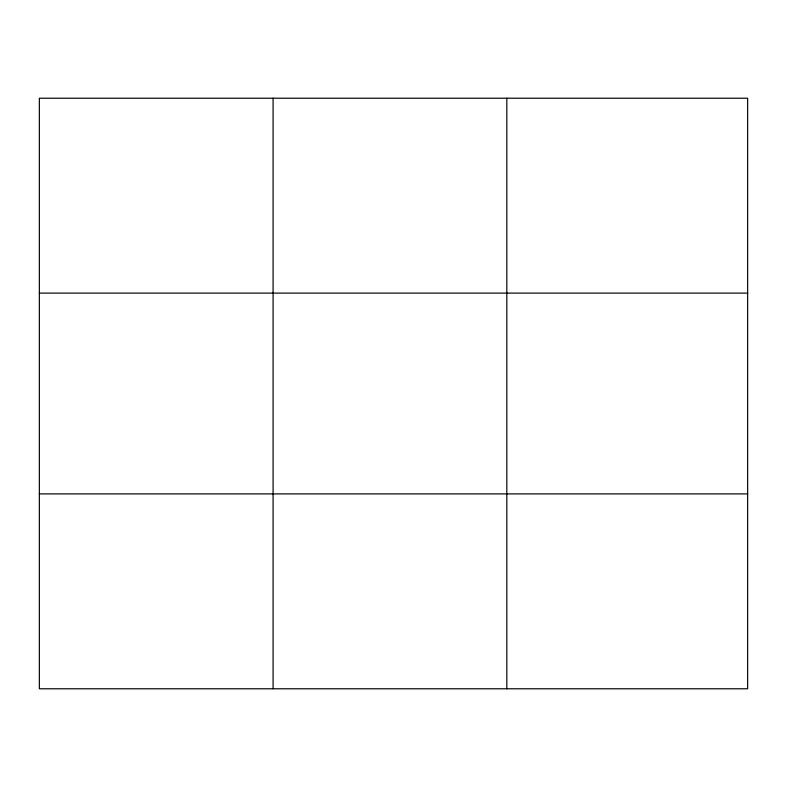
<?xml version="1.0" encoding="UTF-8"?>
<svg xmlns="http://www.w3.org/2000/svg" width="787" height="787" viewBox="0 0 787 787"><rect width="100%" height="100%" fill="white"/><g stroke="black" fill="none" stroke-linecap="round" stroke-linejoin="round"><path stroke-width="1.18" d="M273.089 688.782L273.089 98.218M506.828 688.782L506.828 98.218M747.65 293.108L747.65 98.218L39.35 98.218L39.35 688.782L747.65 688.782L747.65 293.108L39.35 293.108M39.35 493.892L747.65 493.892"/></g></svg>
